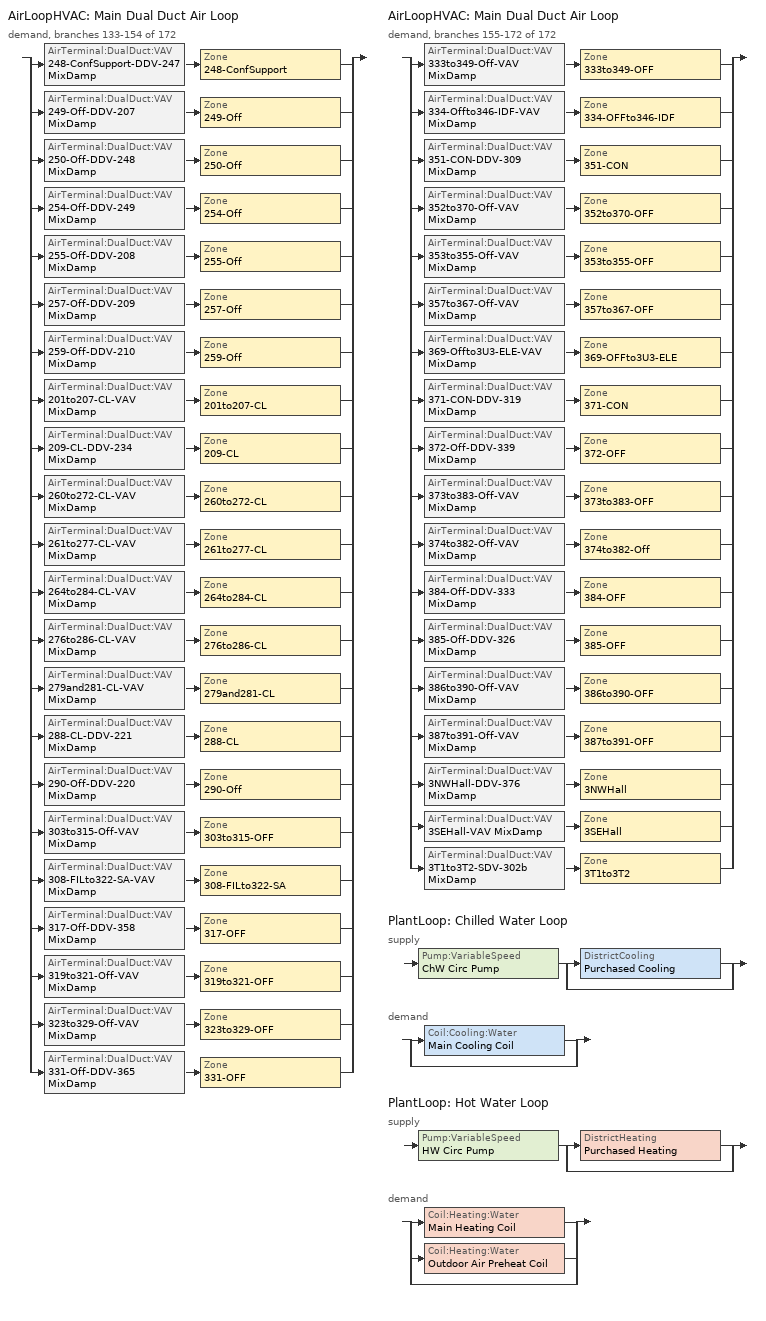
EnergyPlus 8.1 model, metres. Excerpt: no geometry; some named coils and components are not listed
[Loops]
AirLoopHVAC 'Main Dual Duct Air Loop'
 demand, branches 133-154 of 172: split
  | AirTerminal:DualDuct:VAV '248-ConfSupport-DDV-247 MixDamp' > Zone '248-ConfSupport'
  | AirTerminal:DualDuct:VAV '249-Off-DDV-207 MixDamp' > Zone '249-Off'
  | AirTerminal:DualDuct:VAV '250-Off-DDV-248 MixDamp' > Zone '250-Off'
  | AirTerminal:DualDuct:VAV '254-Off-DDV-249 MixDamp' > Zone '254-Off'
  | AirTerminal:DualDuct:VAV '255-Off-DDV-208 MixDamp' > Zone '255-Off'
  | AirTerminal:DualDuct:VAV '257-Off-DDV-209 MixDamp' > Zone '257-Off'
  | AirTerminal:DualDuct:VAV '259-Off-DDV-210 MixDamp' > Zone '259-Off'
  | AirTerminal:DualDuct:VAV '201to207-CL-VAV MixDamp' > Zone '201to207-CL'
  | AirTerminal:DualDuct:VAV '209-CL-DDV-234 MixDamp' > Zone '209-CL'
  | AirTerminal:DualDuct:VAV '260to272-CL-VAV MixDamp' > Zone '260to272-CL'
  | AirTerminal:DualDuct:VAV '261to277-CL-VAV MixDamp' > Zone '261to277-CL'
  | AirTerminal:DualDuct:VAV '264to284-CL-VAV MixDamp' > Zone '264to284-CL'
  | AirTerminal:DualDuct:VAV '276to286-CL-VAV MixDamp' > Zone '276to286-CL'
  | AirTerminal:DualDuct:VAV '279and281-CL-VAV MixDamp' > Zone '279and281-CL'
  | AirTerminal:DualDuct:VAV '288-CL-DDV-221 MixDamp' > Zone '288-CL'
  | AirTerminal:DualDuct:VAV '290-Off-DDV-220 MixDamp' > Zone '290-Off'
  | AirTerminal:DualDuct:VAV '303to315-Off-VAV MixDamp' > Zone '303to315-OFF'
  | AirTerminal:DualDuct:VAV '308-FILto322-SA-VAV MixDamp' > Zone '308-FILto322-SA'
  | AirTerminal:DualDuct:VAV '317-Off-DDV-358 MixDamp' > Zone '317-OFF'
  | AirTerminal:DualDuct:VAV '319to321-Off-VAV MixDamp' > Zone '319to321-OFF'
  | AirTerminal:DualDuct:VAV '323to329-Off-VAV MixDamp' > Zone '323to329-OFF'
  | AirTerminal:DualDuct:VAV '331-Off-DDV-365 MixDamp' > Zone '331-OFF'
AirLoopHVAC 'Main Dual Duct Air Loop'
 demand, branches 155-172 of 172: split
  | AirTerminal:DualDuct:VAV '333to349-Off-VAV MixDamp' > Zone '333to349-OFF'
  | AirTerminal:DualDuct:VAV '334-Offto346-IDF-VAV MixDamp' > Zone '334-OFFto346-IDF'
  | AirTerminal:DualDuct:VAV '351-CON-DDV-309 MixDamp' > Zone '351-CON'
  | AirTerminal:DualDuct:VAV '352to370-Off-VAV MixDamp' > Zone '352to370-OFF'
  | AirTerminal:DualDuct:VAV '353to355-Off-VAV MixDamp' > Zone '353to355-OFF'
  | AirTerminal:DualDuct:VAV '357to367-Off-VAV MixDamp' > Zone '357to367-OFF'
  | AirTerminal:DualDuct:VAV '369-Offto3U3-ELE-VAV MixDamp' > Zone '369-OFFto3U3-ELE'
  | AirTerminal:DualDuct:VAV '371-CON-DDV-319 MixDamp' > Zone '371-CON'
  | AirTerminal:DualDuct:VAV '372-Off-DDV-339 MixDamp' > Zone '372-OFF'
  | AirTerminal:DualDuct:VAV '373to383-Off-VAV MixDamp' > Zone '373to383-OFF'
  | AirTerminal:DualDuct:VAV '374to382-Off-VAV MixDamp' > Zone '374to382-Off'
  | AirTerminal:DualDuct:VAV '384-Off-DDV-333 MixDamp' > Zone '384-OFF'
  | AirTerminal:DualDuct:VAV '385-Off-DDV-326 MixDamp' > Zone '385-OFF'
  | AirTerminal:DualDuct:VAV '386to390-Off-VAV MixDamp' > Zone '386to390-OFF'
  | AirTerminal:DualDuct:VAV '387to391-Off-VAV MixDamp' > Zone '387to391-OFF'
  | AirTerminal:DualDuct:VAV '3NWHall-DDV-376 MixDamp' > Zone '3NWHall'
  | AirTerminal:DualDuct:VAV '3SEHall-VAV MixDamp' > Zone '3SEHall'
  | AirTerminal:DualDuct:VAV '3T1to3T2-SDV-302b MixDamp' > Zone '3T1to3T2'
PlantLoop 'Chilled Water Loop'
 supply: Pump:VariableSpeed 'ChW Circ Pump' > split
  | DistrictCooling 'Purchased Cooling'
  | bypass
 demand: split
  | Coil:Cooling:Water 'Main Cooling Coil'
  | bypass
PlantLoop 'Hot Water Loop'
 supply: Pump:VariableSpeed 'HW Circ Pump' > split
  | DistrictHeating 'Purchased Heating'
  | bypass
 demand: split
  | Coil:Heating:Water 'Main Heating Coil'
  | Coil:Heating:Water 'Outdoor Air Preheat Coil'
  | bypass
[Coil:Heating:Water]
Outdoor Air Preheat Coil: Availability Schedule=On; U-Factor Times Area Value {W/K}=2400; Maximum Water Flow Rate {m3/s}=0.0008; Performance Input Method=NominalCapacity; Rated Capacity {W}=545000; Rated Inlet Water Temperature {C}=82.2; Rated Inlet Air Temperature {C}=-1.1; Rated Outlet Water Temperature {C}=23.8; Rated Outlet Air Temperature {C}=12.4
[Controller:WaterCoil]
PreHeat Coil Controller: Control Variable=Temperature; Action=Normal; Actuator Variable=FLOW; Controller Convergence Tolerance {deltaC}=0.001; Maximum Actuated Flow {m3/s}=0.0008; Minimum Actuated Flow {m3/s}=0
[Pump:VariableSpeed] Fraction of Motor Inefficiencies to Fluid Stream=0; Coefficient 1 of the Part Load Performance Curve=0; Coefficient 2 of the Part Load Performance Curve=1; Coefficient 3 of the Part Load Performance Curve=0; Coefficient 4 of the Part Load Performance Curve=0; Minimum Flow Rate {m3/s}=0; Pump Control Type=Intermittent
Name | Rated Flow Rate {m3/s} | Rated Pump Head {Pa} | Rated Power Consumption {W} | Motor Efficiency
ChW Circ Pump | 0.02 | 114000 | 3500 | 0.99
HW Circ Pump | 0.0038 | 117000 | 750 | 0.87
[DistrictCooling]
Purchased Cooling: Nominal Capacity {W}=1000000
[DistrictHeating]
Purchased Heating: Nominal Capacity {W}=1000000
[PlantLoop] Fluid Type=Water; Minimum Loop Flow Rate {m3/s}=0; Plant Loop Volume {m3}=autocalculate; Load Distribution Scheme=Optimal
Name | Plant Equipment Operation Scheme | Maximum Loop Temperature {C} | Minimum Loop Temperature {C} | Maximum Loop Flow Rate {m3/s}
Chilled Water Loop | ChW Loop Operation | 98 | 1 | 0.02
Hot Water Loop | HW Loop Operation | 100 | 10 | 0.0038
[PlantEquipmentList]
cooling plant: Purchased Cooling
heating plant: Purchased Heating
[PlantEquipmentOperation:CoolingLoad]
Purchased Cooling Only: Load Range 1 Lower Limit {W}=0; Load Range 1 Upper Limit {W}=10000000; Range 1 Equipment List=cooling plant
[PlantEquipmentOperation:HeatingLoad]
Purchased Heating Only: Load Range 1 Lower Limit {W}=0; Load Range 1 Upper Limit {W}=10000000; Range 1 Equipment List=heating plant
[PlantEquipmentOperationSchemes] Control Scheme 1 Schedule=On
Name | Control Scheme 1
ChW Loop Operation | Purchased Cooling Only
HW Loop Operation | Purchased Heating Only
[SetpointManager:Scheduled]
Outdoor Air Temp Manager: Control Variable=Temperature; Schedule=Outdoor Air Preheat Temp Sch; Setpoint Node or NodeList=Outside Air Inlet Node Preheated
[Schedule:Compact]
ON: Through: 12/31, For: AllDays, Until: 24:00, 1
Outdoor Air Preheat Temp Sch: Through: 12/31, For: AllDays, Until: 24:00, 7
